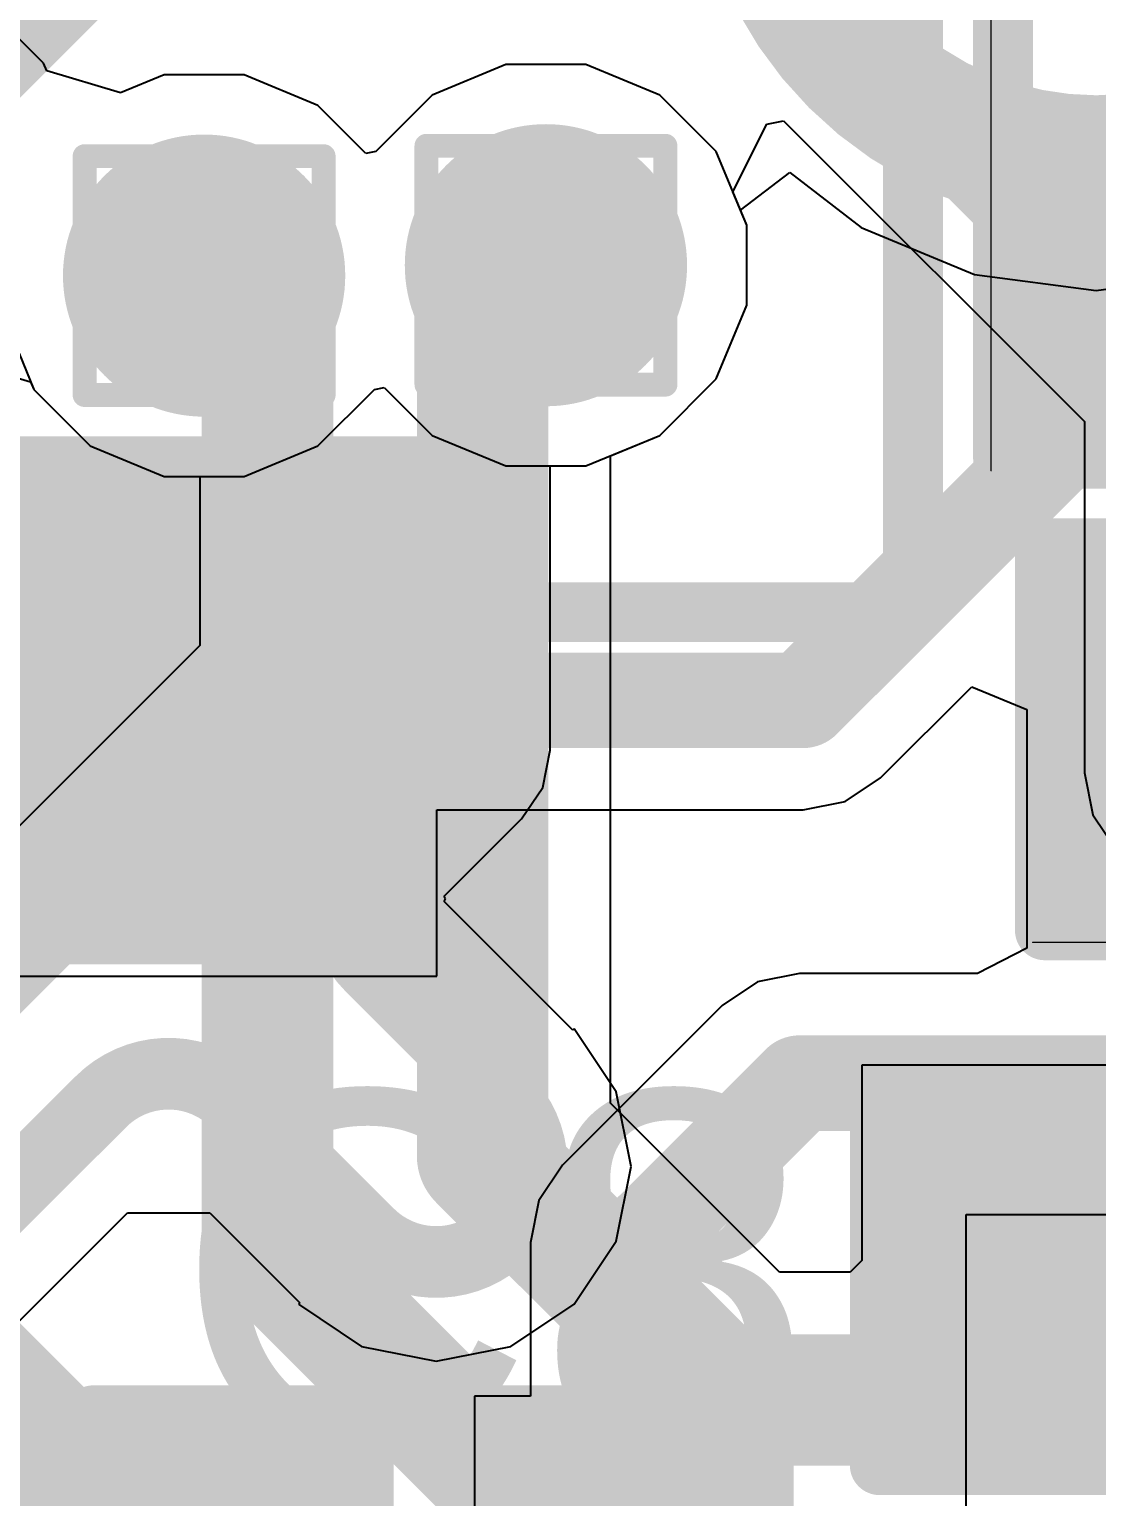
# Model space of a CAD drawing. Header units: inches. Extents: x -6 to 5433, y -4 to 5447.
# Drawn here: x 4.834 to 7.103, y 18.489 to 21.61 of the extents above; entities that cross this region are included whole.
import ezdxf

# ---------------------------------------------------------------- set-up
doc = ezdxf.new("R2010")
doc.units = ezdxf.units.IN
for name, color, linetype in [('Bottom Layer', 5, 'Continuous'), ('Bottom Overlay', 54, 'Continuous'), ('Bottom Paste', 16, 'Continuous'), ('Bottom Solder', 6, 'Continuous'), ('Drill Drawing', 1, 'Continuous'), ('Ground', 16, 'Continuous'), ('Power', 76, 'Continuous'), ('Top Layer', 1, 'Continuous'), ('Top Overlay', 2, 'Continuous'), ('Top Paste', 8, 'Continuous'), ('Top Solder', 216, 'Continuous'), ('Via Holes', 16, 'Continuous')]:
    doc.layers.add(name, color=color, linetype=linetype)
doc.styles.add('Arial', font='', dxfattribs={"height": 0.2})
doc.styles.get('Arial').set_extended_font_data('Arial')

# ---------------------------------------------------------------- blocks, each defined once
blk = doc.blocks.new('XL_1010RGBC_WS2812B_B_45')
at = {"layer": 'Bottom Layer'}
for points in [[(-0.65, 0.2), (-0.65, 0.65), (-0.2, 0.65), (-0.2, 0.2)], [(0.2, 0.2), (0.2, 0.65), (0.65, 0.65), (0.65, 0.2)], [(-0.65, -0.2), (-0.2, -0.2), (-0.2, -0.65), (-0.65, -0.65)], [(0.2, -0.2), (0.65, -0.2), (0.65, -0.65), (0.2, -0.65)]]:
    blk.add_hatch(color=5, dxfattribs=at).paths.add_polyline_path(points)
at = {"layer": 'Bottom Paste'}
for points in [[(-0.65, 0.2), (-0.65, 0.65), (-0.2, 0.65), (-0.2, 0.2)], [(0.2, 0.2), (0.2, 0.65), (0.65, 0.65), (0.65, 0.2)], [(-0.65, -0.2), (-0.2, -0.2), (-0.2, -0.65), (-0.65, -0.65)], [(0.2, -0.2), (0.65, -0.2), (0.65, -0.65), (0.2, -0.65)]]:
    blk.add_hatch(color=16, dxfattribs=at).paths.add_polyline_path(points)
at = {"layer": 'Bottom Solder'}
for points in [[(-0.7516, 0.0984), (-0.7516, 0.7516), (-0.0984, 0.7516), (-0.0984, 0.0984)], [(0.0984, 0.0984), (0.0984, 0.7516), (0.7516, 0.7516), (0.7516, 0.0984)], [(-0.7516, -0.0984), (-0.0984, -0.0984), (-0.0984, -0.7516), (-0.7516, -0.7516)], [(0.0984, -0.0984), (0.7516, -0.0984), (0.7516, -0.7516), (0.0984, -0.7516)]]:
    blk.add_hatch(color=6, dxfattribs=at).paths.add_polyline_path(points)
at = {"layer": 'Bottom Overlay'}
for points in [[(-0.7366, 0.7366, 0.127, 0.127, 0), (0.7366, 0.7366, 0.127, 0.127, 0)], [(1.016, -0.5588, 0.1, 0.1, 0), (1.016, -0.254, 0.1, 0.1, 0)], [(-0.9652, -0.5842, 0.1, 0.1, 0), (-0.9652, -0.2794, 0.1, 0.1, 0)], [(-0.9652, -0.2794, 0.1, 0.1, 0), (-0.8128, -0.4318, 0.1, 0.1, 0)], [(0.8636, -0.4064, 0.1, 0.1, 0), (1.1684, -0.4064, 0.1, 0.1, 0)], [(-0.9652, -0.5842, 0.1, 0.1, 0), (-0.8128, -0.4318, 0.1, 0.1, 0)], [(-0.7366, -0.7366, 0.127, 0.127, 0), (0.7366, -0.7366, 0.127, 0.127, 0)]]:
    blk.add_lwpolyline(points, format="xyseb", dxfattribs=at)
for points in [[(-0.7683, 0.7366, 0.0635, 0.0635, 1), (-0.7048, 0.7366, 0.0635, 0.0635, 1)], [(0.7048, 0.7366, 0.0635, 0.0635, 1), (0.7683, 0.7366, 0.0635, 0.0635, 1)], [(0.991, -0.254, 0.05, 0.05, 1), (1.041, -0.254, 0.05, 0.05, 1)], [(-0.9902, -0.2794, 0.05, 0.05, 1), (-0.9402, -0.2794, 0.05, 0.05, 1)], [(-0.9902, -0.2794, 0.05, 0.05, 1), (-0.9402, -0.2794, 0.05, 0.05, 1)], [(0.8386, -0.4064, 0.05, 0.05, 1), (0.8886, -0.4064, 0.05, 0.05, 1)], [(1.1434, -0.4064, 0.05, 0.05, 1), (1.1934, -0.4064, 0.05, 0.05, 1)], [(-0.8378, -0.4318, 0.05, 0.05, 1), (-0.7878, -0.4318, 0.05, 0.05, 1)], [(-0.8378, -0.4318, 0.05, 0.05, 1), (-0.7878, -0.4318, 0.05, 0.05, 1)], [(0.991, -0.5588, 0.05, 0.05, 1), (1.041, -0.5588, 0.05, 0.05, 1)], [(-0.9902, -0.5842, 0.05, 0.05, 1), (-0.9402, -0.5842, 0.05, 0.05, 1)], [(-0.9902, -0.5842, 0.05, 0.05, 1), (-0.9402, -0.5842, 0.05, 0.05, 1)], [(-0.7683, -0.7366, 0.0635, 0.0635, 1), (-0.7048, -0.7366, 0.0635, 0.0635, 1)], [(0.7048, -0.7366, 0.0635, 0.0635, 1), (0.7683, -0.7366, 0.0635, 0.0635, 1)]]:
    blk.add_lwpolyline(points, format="xyseb", close=True, dxfattribs=at)
blk = doc.blocks.new('R___0402_B_76')
at = {"layer": 'Bottom Layer'}
for points in [[(-0.2413, 0.3175), (-0.2413, -0.3175), (-0.6985, -0.3175), (-0.6985, 0.3175)], [(0.6985, 0.3175), (0.6985, -0.3175), (0.2413, -0.3175), (0.2413, 0.3175)]]:
    blk.add_hatch(color=5, dxfattribs=at).paths.add_polyline_path(points)
at = {"layer": 'Bottom Paste'}
for points in [[(-0.2413, 0.3175), (-0.2413, -0.3175), (-0.6985, -0.3175), (-0.6985, 0.3175)], [(0.6985, 0.3175), (0.6985, -0.3175), (0.2413, -0.3175), (0.2413, 0.3175)]]:
    blk.add_hatch(color=16, dxfattribs=at).paths.add_polyline_path(points)
at = {"layer": 'Bottom Solder'}
for points in [[(-0.1863, 0.3725), (-0.1863, -0.3725), (-0.7535, -0.3725), (-0.7535, 0.3725)], [(0.7535, 0.3725), (0.7535, -0.3725), (0.1863, -0.3725), (0.1863, 0.3725)]]:
    blk.add_hatch(color=6, dxfattribs=at).paths.add_polyline_path(points)
at = {"layer": 'Bottom Overlay'}
for points in [[(-0.7874, 0.4064, 0.127, 0.127, 0), (-0.7874, -0.4064, 0.127, 0.127, 0)], [(0.7874, 0.4064, 0.127, 0.127, 0), (-0.7874, 0.4064, 0.127, 0.127, 0)], [(0.7874, 0.4064, 0.127, 0.127, 0), (0.7874, -0.4064, 0.127, 0.127, 0)], [(0.8128, 0.4318, 0.00323, 0.00323, 0), (-0.8128, 0.4318, 0.00323, 0.00323, 0)], [(0.7874, -0.4064, 0.127, 0.127, 0), (-0.7874, -0.4064, 0.127, 0.127, 0)]]:
    blk.add_lwpolyline(points, format="xyseb", dxfattribs=at)
for points in [[(-0.8191, 0.4064, 0.0635, 0.0635, 1), (-0.7556, 0.4064, 0.0635, 0.0635, 1)], [(-0.8191, 0.4064, 0.0635, 0.0635, 1), (-0.7556, 0.4064, 0.0635, 0.0635, 1)], [(0.7556, 0.4064, 0.0635, 0.0635, 1), (0.8191, 0.4064, 0.0635, 0.0635, 1)], [(0.7556, 0.4064, 0.0635, 0.0635, 1), (0.8191, 0.4064, 0.0635, 0.0635, 1)], [(-0.8136, 0.4318, 0.00161, 0.00161, 1), (-0.812, 0.4318, 0.00161, 0.00161, 1)], [(0.812, 0.4318, 0.00161, 0.00161, 1), (0.8136, 0.4318, 0.00161, 0.00161, 1)], [(-0.8191, -0.4064, 0.0635, 0.0635, 1), (-0.7556, -0.4064, 0.0635, 0.0635, 1)], [(-0.8191, -0.4064, 0.0635, 0.0635, 1), (-0.7556, -0.4064, 0.0635, 0.0635, 1)], [(0.7556, -0.4064, 0.0635, 0.0635, 1), (0.8191, -0.4064, 0.0635, 0.0635, 1)], [(0.7556, -0.4064, 0.0635, 0.0635, 1), (0.8191, -0.4064, 0.0635, 0.0635, 1)]]:
    blk.add_lwpolyline(points, format="xyseb", close=True, dxfattribs=at)
blk = doc.blocks.new('R___0402_B_77')
at = {"layer": 'Bottom Layer'}
for points in [[(-0.2413, 0.3175), (-0.2413, -0.3175), (-0.6985, -0.3175), (-0.6985, 0.3175)], [(0.6985, 0.3175), (0.6985, -0.3175), (0.2413, -0.3175), (0.2413, 0.3175)]]:
    blk.add_hatch(color=5, dxfattribs=at).paths.add_polyline_path(points)
at = {"layer": 'Bottom Paste'}
for points in [[(-0.2413, 0.3175), (-0.2413, -0.3175), (-0.6985, -0.3175), (-0.6985, 0.3175)], [(0.6985, 0.3175), (0.6985, -0.3175), (0.2413, -0.3175), (0.2413, 0.3175)]]:
    blk.add_hatch(color=16, dxfattribs=at).paths.add_polyline_path(points)
at = {"layer": 'Bottom Solder'}
for points in [[(-0.1863, 0.3725), (-0.1863, -0.3725), (-0.7535, -0.3725), (-0.7535, 0.3725)], [(0.7535, 0.3725), (0.7535, -0.3725), (0.1863, -0.3725), (0.1863, 0.3725)]]:
    blk.add_hatch(color=6, dxfattribs=at).paths.add_polyline_path(points)
at = {"layer": 'Bottom Overlay'}
for points in [[(-0.7874, 0.4064, 0.127, 0.127, 0), (0.7874, 0.4064, 0.127, 0.127, 0)], [(-0.7874, 0.4064, 0.127, 0.127, 0), (-0.7874, -0.4064, 0.127, 0.127, 0)], [(0.7874, 0.4064, 0.127, 0.127, 0), (0.7874, -0.4064, 0.127, 0.127, 0)], [(-0.8128, 0.4318, 0.00323, 0.00323, 0), (0.8128, 0.4318, 0.00323, 0.00323, 0)], [(-0.7874, -0.4064, 0.127, 0.127, 0), (0.7874, -0.4064, 0.127, 0.127, 0)]]:
    blk.add_lwpolyline(points, format="xyseb", dxfattribs=at)
for points in [[(-0.8191, 0.4064, 0.0635, 0.0635, 1), (-0.7556, 0.4064, 0.0635, 0.0635, 1)], [(-0.8191, 0.4064, 0.0635, 0.0635, 1), (-0.7556, 0.4064, 0.0635, 0.0635, 1)], [(0.7556, 0.4064, 0.0635, 0.0635, 1), (0.8191, 0.4064, 0.0635, 0.0635, 1)], [(0.7556, 0.4064, 0.0635, 0.0635, 1), (0.8191, 0.4064, 0.0635, 0.0635, 1)], [(-0.8136, 0.4318, 0.00161, 0.00161, 1), (-0.812, 0.4318, 0.00161, 0.00161, 1)], [(0.812, 0.4318, 0.00161, 0.00161, 1), (0.8136, 0.4318, 0.00161, 0.00161, 1)], [(-0.8191, -0.4064, 0.0635, 0.0635, 1), (-0.7556, -0.4064, 0.0635, 0.0635, 1)], [(-0.8191, -0.4064, 0.0635, 0.0635, 1), (-0.7556, -0.4064, 0.0635, 0.0635, 1)], [(0.7556, -0.4064, 0.0635, 0.0635, 1), (0.8191, -0.4064, 0.0635, 0.0635, 1)], [(0.7556, -0.4064, 0.0635, 0.0635, 1), (0.8191, -0.4064, 0.0635, 0.0635, 1)]]:
    blk.add_lwpolyline(points, format="xyseb", close=True, dxfattribs=at)
blk = doc.blocks.new('S___23_B_108')
at = {"layer": 'Bottom Layer'}
blk.add_hatch(color=5, dxfattribs=at).paths.add_polyline_path([(-0.41, -0.54), (0.41, -0.54), (0.41, -1.46), (-0.41, -1.46)])
at = {"layer": 'Bottom Paste'}
blk.add_hatch(color=16, dxfattribs=at).paths.add_polyline_path([(-0.41, -0.54), (0.41, -0.54), (0.41, -1.46), (-0.41, -1.46)])
at = {"layer": 'Bottom Solder'}
blk.add_hatch(color=6, dxfattribs=at).paths.add_polyline_path([(-0.5116, -0.4384), (0.5116, -0.4384), (0.5116, -1.5616), (-0.5116, -1.5616)])
at = {"layer": 'Bottom Overlay'}
for points in [[(1.5494, -0.8128, 0.127, 0.127, 0), (1.5494, 0.5842, 0.127, 0.127, 0)], [(0.5588, -0.8128, 0.127, 0.127, 0), (1.5494, -0.8128, 0.127, 0.127, 0)]]:
    blk.add_lwpolyline(points, format="xyseb", dxfattribs=at)
for points in [[(0.5271, -0.8128, 0.0635, 0.0635, 1), (0.5905, -0.8128, 0.0635, 0.0635, 1)], [(1.5176, -0.8128, 0.0635, 0.0635, 1), (1.5812, -0.8128, 0.0635, 0.0635, 1)], [(1.5176, -0.8128, 0.0635, 0.0635, 1), (1.5812, -0.8128, 0.0635, 0.0635, 1)]]:
    blk.add_lwpolyline(points, format="xyseb", close=True, dxfattribs=at)
blk = doc.blocks.new('C___0402_219')
at = {"layer": 'Top Layer'}
for points in [[(-0.6985, -0.3175), (-0.6985, 0.3175), (-0.2413, 0.3175), (-0.2413, -0.3175)], [(0.2413, -0.3175), (0.2413, 0.3175), (0.6985, 0.3175), (0.6985, -0.3175)]]:
    blk.add_hatch(color=1, dxfattribs=at).paths.add_polyline_path(points)
at = {"layer": 'Top Paste'}
for points in [[(-0.6985, -0.3175), (-0.6985, 0.3175), (-0.2413, 0.3175), (-0.2413, -0.3175)], [(0.2413, -0.3175), (0.2413, 0.3175), (0.6985, 0.3175), (0.6985, -0.3175)]]:
    blk.add_hatch(color=8, dxfattribs=at).paths.add_polyline_path(points)
at = {"layer": 'Top Solder'}
for points in [[(-0.7585, -0.3775), (-0.7585, 0.3775), (-0.1813, 0.3775), (-0.1813, -0.3775)], [(0.1813, -0.3775), (0.1813, 0.3775), (0.7585, 0.3775), (0.7585, -0.3775)]]:
    blk.add_hatch(color=216, dxfattribs=at).paths.add_polyline_path(points)
at = {"layer": 'Top Overlay'}
for points in [[(-0.7874, 0.4064, 0.127, 0.127, 0), (-0.7874, -0.4064, 0.127, 0.127, 0)], [(-0.2794, 0.4064, 0.127, 0.127, 0), (-0.7874, 0.4064, 0.127, 0.127, 0)], [(0.7874, 0.4064, 0.127, 0.127, 0), (0.2794, 0.4064, 0.127, 0.127, 0)], [(0.7874, 0.4064, 0.127, 0.127, 0), (0.7874, -0.4064, 0.127, 0.127, 0)], [(-0.2794, -0.4064, 0.127, 0.127, 0), (-0.7874, -0.4064, 0.127, 0.127, 0)], [(0.7874, -0.4064, 0.127, 0.127, 0), (0.2794, -0.4064, 0.127, 0.127, 0)]]:
    blk.add_lwpolyline(points, format="xyseb", dxfattribs=at)
for points in [[(-0.8191, 0.4064, 0.0635, 0.0635, 1), (-0.7556, 0.4064, 0.0635, 0.0635, 1)], [(-0.8191, 0.4064, 0.0635, 0.0635, 1), (-0.7556, 0.4064, 0.0635, 0.0635, 1)], [(-0.3111, 0.4064, 0.0635, 0.0635, 1), (-0.2477, 0.4064, 0.0635, 0.0635, 1)], [(0.2477, 0.4064, 0.0635, 0.0635, 1), (0.3111, 0.4064, 0.0635, 0.0635, 1)], [(0.7556, 0.4064, 0.0635, 0.0635, 1), (0.8191, 0.4064, 0.0635, 0.0635, 1)], [(0.7556, 0.4064, 0.0635, 0.0635, 1), (0.8191, 0.4064, 0.0635, 0.0635, 1)], [(-0.8191, -0.4064, 0.0635, 0.0635, 1), (-0.7556, -0.4064, 0.0635, 0.0635, 1)], [(-0.8191, -0.4064, 0.0635, 0.0635, 1), (-0.7556, -0.4064, 0.0635, 0.0635, 1)], [(-0.3111, -0.4064, 0.0635, 0.0635, 1), (-0.2477, -0.4064, 0.0635, 0.0635, 1)], [(0.2477, -0.4064, 0.0635, 0.0635, 1), (0.3111, -0.4064, 0.0635, 0.0635, 1)], [(0.7556, -0.4064, 0.0635, 0.0635, 1), (0.8191, -0.4064, 0.0635, 0.0635, 1)], [(0.7556, -0.4064, 0.0635, 0.0635, 1), (0.8191, -0.4064, 0.0635, 0.0635, 1)]]:
    blk.add_lwpolyline(points, format="xyseb", close=True, dxfattribs=at)

msp = doc.modelspace()

# ---------------------------------------------------------------- hatches: boundary and pattern name
at = {"layer": 'Bottom Layer'}
h = msp.add_hatch(color=5, dxfattribs=at)
edge = h.paths.add_edge_path()
edge.add_arc((5.9324, 21.108), 0.3, 0, 360)
h = msp.add_hatch(color=5, dxfattribs=at)
edge = h.paths.add_edge_path()
edge.add_arc((5.2058, 21.0859), 0.3, 0, 360)
at = {"layer": 'Ground'}
h = msp.add_hatch(color=16, dxfattribs=at)
edge = h.paths.add_edge_path()
edge.add_arc((5.9324, 21.108), 0.3, 0, 360)
h = msp.add_hatch(color=16, dxfattribs=at)
edge = h.paths.add_edge_path()
edge.add_arc((5.2058, 21.0859), 0.3, 0, 360)
at = {"layer": 'Power'}
h = msp.add_hatch(color=76, dxfattribs=at)
edge = h.paths.add_edge_path()
edge.add_arc((5.9324, 21.108), 0.3, 0, 360)
h = msp.add_hatch(color=76, dxfattribs=at)
edge = h.paths.add_edge_path()
edge.add_arc((5.2058, 21.0859), 0.3, 0, 360)
at = {"layer": 'Top Layer'}
h = msp.add_hatch(color=1, dxfattribs=at)
edge = h.paths.add_edge_path()
edge.add_arc((5.9324, 21.108), 0.3, 0, 360)
h = msp.add_hatch(color=1, dxfattribs=at)
edge = h.paths.add_edge_path()
edge.add_arc((5.2058, 21.0859), 0.3, 0, 360)
at = {"layer": 'Via Holes'}
h = msp.add_hatch(color=7, dxfattribs=at)
edge = h.paths.add_edge_path()
edge.add_arc((5.9324, 21.108), 0.15, 0, 360)
h = msp.add_hatch(color=7, dxfattribs=at)
edge = h.paths.add_edge_path()
edge.add_arc((5.2058, 21.0859), 0.15, 0, 360)

# ---------------------------------------------------------------- linework, layer by layer
at = {"layer": 'Bottom Layer'}
for p, q in [((6.6438, 20.0178), (6.8374, 20.2114)), ((6.8374, 20.2114), (6.9548, 20.1628)), ((6.9548, 20.1628), (6.9548, 19.6552)), ((6.5682, 19.9673), (6.6438, 20.0178)), ((5.7002, 19.5956), (5.7002, 19.9495)), ((5.7002, 19.9495), (6.479, 19.9495)), ((6.479, 19.9495), (6.5682, 19.9673)), ((6.9548, 19.6552), (6.85, 19.6016)), ((6.4715, 19.6016), (6.3823, 19.5838)), ((6.85, 19.6016), (6.4715, 19.6016)), ((4.64, 19.5956), (5.7002, 19.5956)), ((6.3823, 19.5838), (6.3067, 19.5333)), ((6.3067, 19.5333), (5.9676, 19.1942)), ((5.9676, 19.1942), (5.917, 19.1186)), ((5.917, 19.1186), (5.8993, 19.0294)), ((6.8257, 12.3476), (6.8257, 19.089)), ((6.8257, 19.089), (9.5613, 19.089)), ((5.8993, 19.0294), (5.8993, 18.7026)), ((5.8993, 18.7026), (5.7804, 18.7026)), ((5.7804, 18.7026), (5.7804, 17.9986))]:
    msp.add_line(p, q, dxfattribs=at)
for points in [[(6.479, 20.1826, 0.2032, 0.2032, 0), (7.3104, 21.014, 0.2032, 0.2032, 0)], [(5.1632, 20.1826, 0.2032, 0.2032, 0), (6.479, 20.1826, 0.2032, 0.2032, 0)], [(6.1324, 19.0294, 0.2032, 0.2032, 0), (6.4715, 19.3685, 0.2032, 0.2032, 0)], [(6.4715, 19.3685, 0.2032, 0.2032, 0), (7.9627, 19.3685, 0.2032, 0.2032, 0)], [(6.1324, 18.3506, 0.2032, 0.2032, 0), (6.1324, 19.0294, 0.2032, 0.2032, 0)]]:
    msp.add_lwpolyline(points, format="xyseb", dxfattribs=at)
for points in [[(5.1124, 20.1826, 0.1016, 0.1016, 1), (5.214, 20.1826, 0.1016, 0.1016, 1)], [(6.4282, 20.1826, 0.1016, 0.1016, 1), (6.5298, 20.1826, 0.1016, 0.1016, 1)], [(6.4282, 20.1826, 0.1016, 0.1016, 1), (6.5298, 20.1826, 0.1016, 0.1016, 1)], [(6.4207, 19.3685, 0.1016, 0.1016, 1), (6.5223, 19.3685, 0.1016, 0.1016, 1)], [(6.4207, 19.3685, 0.1016, 0.1016, 1), (6.5223, 19.3685, 0.1016, 0.1016, 1)], [(6.0816, 19.0294, 0.1016, 0.1016, 1), (6.1832, 19.0294, 0.1016, 0.1016, 1)], [(6.0816, 19.0294, 0.1016, 0.1016, 1), (6.1832, 19.0294, 0.1016, 0.1016, 1)]]:
    msp.add_lwpolyline(points, format="xyseb", close=True, dxfattribs=at)
at = {"layer": 'Drill Drawing'}
for points in [[(5.6784, 21.362, 0.0508, 0.0508, 0), (6.1864, 21.362, 0.0508, 0.0508, 0)], [(5.6784, 20.854, 0.0508, 0.0508, 0), (5.6784, 21.362, 0.0508, 0.0508, 0)], [(6.1864, 20.854, 0.0508, 0.0508, 0), (6.1864, 21.362, 0.0508, 0.0508, 0)], [(4.9518, 21.3399, 0.0508, 0.0508, 0), (5.4598, 21.3399, 0.0508, 0.0508, 0)], [(4.9518, 20.8319, 0.0508, 0.0508, 0), (4.9518, 21.3399, 0.0508, 0.0508, 0)], [(5.4598, 20.8319, 0.0508, 0.0508, 0), (5.4598, 21.3399, 0.0508, 0.0508, 0)], [(5.78, 21.2604, 0.0508, 0.0508, 0), (6.0848, 21.2604, 0.0508, 0.0508, 0)], [(5.78, 20.9556, 0.0508, 0.0508, 0), (5.78, 21.2604, 0.0508, 0.0508, 0)], [(6.0848, 20.9556, 0.0508, 0.0508, 0), (6.0848, 21.2604, 0.0508, 0.0508, 0)], [(5.0534, 21.2383, 0.0508, 0.0508, 0), (5.3582, 21.2383, 0.0508, 0.0508, 0)], [(5.0534, 20.9335, 0.0508, 0.0508, 0), (5.0534, 21.2383, 0.0508, 0.0508, 0)], [(5.3582, 20.9335, 0.0508, 0.0508, 0), (5.3582, 21.2383, 0.0508, 0.0508, 0)], [(5.78, 20.9556, 0.0508, 0.0508, 0), (6.0848, 20.9556, 0.0508, 0.0508, 0)], [(5.0534, 20.9335, 0.0508, 0.0508, 0), (5.3582, 20.9335, 0.0508, 0.0508, 0)], [(5.6784, 20.854, 0.0508, 0.0508, 0), (6.1864, 20.854, 0.0508, 0.0508, 0)], [(4.9518, 20.8319, 0.0508, 0.0508, 0), (5.4598, 20.8319, 0.0508, 0.0508, 0)]]:
    msp.add_lwpolyline(points, format="xyseb", dxfattribs=at)
for points in [[(5.6657, 21.362, 0.0254, 0.0254, 1), (5.6911, 21.362, 0.0254, 0.0254, 1)], [(5.6657, 21.362, 0.0254, 0.0254, 1), (5.6911, 21.362, 0.0254, 0.0254, 1)], [(6.1737, 21.362, 0.0254, 0.0254, 1), (6.1991, 21.362, 0.0254, 0.0254, 1)], [(6.1737, 21.362, 0.0254, 0.0254, 1), (6.1991, 21.362, 0.0254, 0.0254, 1)], [(4.9391, 21.3399, 0.0254, 0.0254, 1), (4.9645, 21.3399, 0.0254, 0.0254, 1)], [(4.9391, 21.3399, 0.0254, 0.0254, 1), (4.9645, 21.3399, 0.0254, 0.0254, 1)], [(5.4471, 21.3399, 0.0254, 0.0254, 1), (5.4725, 21.3399, 0.0254, 0.0254, 1)], [(5.4471, 21.3399, 0.0254, 0.0254, 1), (5.4725, 21.3399, 0.0254, 0.0254, 1)], [(5.7673, 21.2604, 0.0254, 0.0254, 1), (5.7927, 21.2604, 0.0254, 0.0254, 1)], [(5.7673, 21.2604, 0.0254, 0.0254, 1), (5.7927, 21.2604, 0.0254, 0.0254, 1)], [(6.0721, 21.2604, 0.0254, 0.0254, 1), (6.0975, 21.2604, 0.0254, 0.0254, 1)], [(6.0721, 21.2604, 0.0254, 0.0254, 1), (6.0975, 21.2604, 0.0254, 0.0254, 1)], [(5.0407, 21.2383, 0.0254, 0.0254, 1), (5.0661, 21.2383, 0.0254, 0.0254, 1)], [(5.0407, 21.2383, 0.0254, 0.0254, 1), (5.0661, 21.2383, 0.0254, 0.0254, 1)], [(5.3455, 21.2383, 0.0254, 0.0254, 1), (5.3709, 21.2383, 0.0254, 0.0254, 1)], [(5.3455, 21.2383, 0.0254, 0.0254, 1), (5.3709, 21.2383, 0.0254, 0.0254, 1)], [(5.7673, 20.9556, 0.0254, 0.0254, 1), (5.7927, 20.9556, 0.0254, 0.0254, 1)], [(5.7673, 20.9556, 0.0254, 0.0254, 1), (5.7927, 20.9556, 0.0254, 0.0254, 1)], [(6.0721, 20.9556, 0.0254, 0.0254, 1), (6.0975, 20.9556, 0.0254, 0.0254, 1)], [(6.0721, 20.9556, 0.0254, 0.0254, 1), (6.0975, 20.9556, 0.0254, 0.0254, 1)], [(5.0407, 20.9335, 0.0254, 0.0254, 1), (5.0661, 20.9335, 0.0254, 0.0254, 1)], [(5.0407, 20.9335, 0.0254, 0.0254, 1), (5.0661, 20.9335, 0.0254, 0.0254, 1)], [(5.3455, 20.9335, 0.0254, 0.0254, 1), (5.3709, 20.9335, 0.0254, 0.0254, 1)], [(5.3455, 20.9335, 0.0254, 0.0254, 1), (5.3709, 20.9335, 0.0254, 0.0254, 1)], [(5.6657, 20.854, 0.0254, 0.0254, 1), (5.6911, 20.854, 0.0254, 0.0254, 1)], [(5.6657, 20.854, 0.0254, 0.0254, 1), (5.6911, 20.854, 0.0254, 0.0254, 1)], [(6.1737, 20.854, 0.0254, 0.0254, 1), (6.1991, 20.854, 0.0254, 0.0254, 1)], [(6.1737, 20.854, 0.0254, 0.0254, 1), (6.1991, 20.854, 0.0254, 0.0254, 1)], [(4.9391, 20.8319, 0.0254, 0.0254, 1), (4.9645, 20.8319, 0.0254, 0.0254, 1)], [(4.9391, 20.8319, 0.0254, 0.0254, 1), (4.9645, 20.8319, 0.0254, 0.0254, 1)], [(5.4471, 20.8319, 0.0254, 0.0254, 1), (5.4725, 20.8319, 0.0254, 0.0254, 1)], [(5.4471, 20.8319, 0.0254, 0.0254, 1), (5.4725, 20.8319, 0.0254, 0.0254, 1)]]:
    msp.add_lwpolyline(points, format="xyseb", close=True, dxfattribs=at)
at = {"layer": 'Ground'}
for p, q in [((6.3299, 21.2643), (6.4021, 21.4082)), ((6.4021, 21.4082), (6.4374, 21.4152)), ((6.4374, 21.4152), (7.0773, 20.7754)), ((6.3594, 21.193), (6.3299, 21.2643)), ((6.3594, 21.0231), (6.3594, 21.193)), ((6.2944, 20.8662), (6.3594, 21.0231)), ((4.8123, 20.9201), (4.8438, 20.844)), ((6.1743, 20.7461), (6.2944, 20.8662)), ((4.8438, 20.844), (4.9639, 20.7239)), ((7.0773, 20.7754), (7.0773, 20.0281)), ((4.9639, 20.7239), (5.1208, 20.6589)), ((6.0174, 20.681), (6.1743, 20.7461)), ((5.9414, 20.0767), (5.9414, 20.681)), ((5.9414, 20.681), (6.0174, 20.681)), ((5.1208, 20.6589), (5.1968, 20.6589)), ((5.1968, 20.6589), (5.1968, 20.2993)), ((5.1968, 20.2993), (4.4252, 19.5276)), ((5.9256, 19.9974), (5.9414, 20.0767)), ((5.9414, 20.0767), (5.9414, 20.0767)), ((7.0773, 20.0281), (7.095, 19.9389)), ((5.8807, 19.9302), (5.9256, 19.9974)), ((5.7164, 19.7658), (5.8807, 19.9302)), ((5.8807, 19.9302), (5.8807, 19.9302)), ((7.095, 19.9389), (7.1456, 19.8633)), ((5.7187, 19.7601), (5.7164, 19.7658)), ((5.7164, 19.7544), (5.7187, 19.7601)), ((5.9894, 19.4814), (5.7164, 19.7544)), ((5.9922, 19.4842), (5.9894, 19.4814)), ((5.9894, 19.4814), (5.9894, 19.4814)), ((6.082, 19.3497), (5.9922, 19.4842)), ((6.1136, 19.1912), (6.082, 19.3497)), ((6.082, 19.0326), (6.1136, 19.1912)), ((4.7942, 18.8437), (5.0428, 19.0923)), ((5.0428, 19.0923), (5.2177, 19.0923)), ((5.2177, 19.0923), (5.409, 18.901)), ((5.9922, 18.8982), (6.082, 19.0326)), ((5.409, 18.901), (5.4062, 18.8982)), ((5.4062, 18.8982), (5.5406, 18.8083)), ((5.409, 18.901), (5.409, 18.901)), ((5.8578, 18.8083), (5.9922, 18.8982)), ((5.5406, 18.8083), (5.6992, 18.7768)), ((5.6992, 18.7768), (5.8578, 18.8083))]:
    msp.add_line(p, q, dxfattribs=at)
for points in [[(4.5025, 21.2956, 0.2032, 0.2032, 0), (4.9321, 21.7252, 0.2032, 0.2032, 0)], [(6.4571, 21.7252, 0.2032, 0.2032, 0), (7.3104, 20.8719, 0.2032, 0.2032, 0)], [(5.2058, 21.0859, 0.1524, 0.1524, 0), (5.404, 20.8877, 0.1524, 0.1524, 0)], [(5.7342, 20.9098, 0.1524, 0.1524, 0), (5.9324, 21.108, 0.1524, 0.1524, 0)], [(5.7342, 20.3073, 0.1524, 0.1524, 0), (5.7342, 20.9098, 0.1524, 0.1524, 0)], [(5.404, 20.2135, 0.1524, 0.1524, 0), (5.404, 20.8877, 0.1524, 0.1524, 0)], [(5.7342, 20.0767, 0.1524, 0.1524, 0), (5.7342, 20.3073, 0.1524, 0.1524, 0)], [(4.511, 19.3204, 0.1524, 0.1524, 0), (5.404, 20.2135, 0.1524, 0.1524, 0)], [(5.5613, 19.9038, 0.1524, 0.1524, 0), (5.7342, 20.0767, 0.1524, 0.1524, 0)], [(5.5613, 19.6164, 0.1524, 0.1524, -0.414211), (5.5613, 19.9038, 0.1524, 0.1524, 0)], [(5.5613, 19.6164, 0.1524, 0.1524, 0), (5.8429, 19.3349, 0.1524, 0.1524, 0)], [(4.9866, 19.329, 0.1524, 0.1524, -0.414219), (5.2739, 19.329, 0.1524, 0.1524, 0)], [(5.8429, 19.3349, 0.1524, 0.1524, -0.414214), (5.8429, 19.0475, 0.1524, 0.1524, 0)], [(4.6477, 18.9902, 0.1524, 0.1524, 0), (4.9866, 19.329, 0.1524, 0.1524, 0)], [(5.2739, 19.329, 0.1524, 0.1524, 0), (5.5555, 19.0475, 0.1524, 0.1524, 0)], [(5.8429, 19.0475, 0.1524, 0.1524, -0.414219), (5.5555, 19.0475, 0.1524, 0.1524, 0)], [(5.8429, 19.0475, 0.1524, 0.1524, 0), (5.8429, 19.0475, 0.1524, 0.1524, 0)]]:
    msp.add_lwpolyline(points, format="xyseb", dxfattribs=at)
for points in [[(5.1677, 21.0859, 0.0762, 0.0762, 1), (5.2439, 21.0859, 0.0762, 0.0762, 1)], [(5.8943, 21.108, 0.0762, 0.0762, 1), (5.9705, 21.108, 0.0762, 0.0762, 1)], [(5.6961, 20.9098, 0.0762, 0.0762, 1), (5.7723, 20.9098, 0.0762, 0.0762, 1)], [(5.6961, 20.9098, 0.0762, 0.0762, 1), (5.7723, 20.9098, 0.0762, 0.0762, 1)], [(5.3659, 20.8877, 0.0762, 0.0762, 1), (5.4421, 20.8877, 0.0762, 0.0762, 1)], [(5.3659, 20.8877, 0.0762, 0.0762, 1), (5.4421, 20.8877, 0.0762, 0.0762, 1)], [(5.6961, 20.3073, 0.0762, 0.0762, 1), (5.7723, 20.3073, 0.0762, 0.0762, 1)], [(5.6961, 20.3073, 0.0762, 0.0762, 1), (5.7723, 20.3073, 0.0762, 0.0762, 1)], [(5.3659, 20.2135, 0.0762, 0.0762, 1), (5.4421, 20.2135, 0.0762, 0.0762, 1)], [(5.3659, 20.2135, 0.0762, 0.0762, 1), (5.4421, 20.2135, 0.0762, 0.0762, 1)], [(5.6961, 20.0767, 0.0762, 0.0762, 1), (5.7723, 20.0767, 0.0762, 0.0762, 1)], [(5.6961, 20.0767, 0.0762, 0.0762, 1), (5.7723, 20.0767, 0.0762, 0.0762, 1)], [(5.5232, 19.9038, 0.0762, 0.0762, 1), (5.5994, 19.9038, 0.0762, 0.0762, 1)], [(5.5232, 19.9038, 0.0762, 0.0762, 1), (5.5994, 19.9038, 0.0762, 0.0762, 1)], [(5.5232, 19.6164, 0.0762, 0.0762, 1), (5.5994, 19.6164, 0.0762, 0.0762, 1)], [(5.5232, 19.6164, 0.0762, 0.0762, 1), (5.5994, 19.6164, 0.0762, 0.0762, 1)], [(5.8048, 19.3349, 0.0762, 0.0762, 1), (5.881, 19.3349, 0.0762, 0.0762, 1)], [(5.8048, 19.3349, 0.0762, 0.0762, 1), (5.881, 19.3349, 0.0762, 0.0762, 1)], [(4.9485, 19.329, 0.0762, 0.0762, 1), (5.0247, 19.329, 0.0762, 0.0762, 1)], [(4.9485, 19.329, 0.0762, 0.0762, 1), (5.0247, 19.329, 0.0762, 0.0762, 1)], [(5.2358, 19.329, 0.0762, 0.0762, 1), (5.312, 19.329, 0.0762, 0.0762, 1)], [(5.2358, 19.329, 0.0762, 0.0762, 1), (5.312, 19.329, 0.0762, 0.0762, 1)], [(5.5174, 19.0475, 0.0762, 0.0762, 1), (5.5936, 19.0475, 0.0762, 0.0762, 1)], [(5.5174, 19.0475, 0.0762, 0.0762, 1), (5.5936, 19.0475, 0.0762, 0.0762, 1)], [(5.8048, 19.0475, 0.0762, 0.0762, 1), (5.881, 19.0475, 0.0762, 0.0762, 1)], [(5.8048, 19.0475, 0.0762, 0.0762, 1), (5.881, 19.0475, 0.0762, 0.0762, 1)], [(5.8048, 19.0475, 0.0762, 0.0762, 1), (5.881, 19.0475, 0.0762, 0.0762, 1)], [(5.8048, 19.0475, 0.0762, 0.0762, 1), (5.881, 19.0475, 0.0762, 0.0762, 1)]]:
    msp.add_lwpolyline(points, format="xyseb", close=True, dxfattribs=at)
at = {"layer": 'Power'}
for p, q in [((4.8645, 21.5375), (4.7444, 21.6576)), ((4.8713, 21.5212), (4.8645, 21.5375)), ((5.8475, 21.535), (5.6906, 21.47)), ((6.0174, 21.535), (5.8475, 21.535)), ((6.1743, 21.47), (6.0174, 21.535)), ((5.0281, 21.4745), (4.8713, 21.5212)), ((5.1208, 21.5129), (5.0281, 21.4745)), ((5.2907, 21.5129), (5.1208, 21.5129)), ((5.4477, 21.4479), (5.2907, 21.5129)), ((5.5497, 21.3458), (5.4477, 21.4479)), ((5.6906, 21.47), (5.5705, 21.3499)), ((6.2944, 21.3499), (6.1743, 21.47)), ((5.5705, 21.3499), (5.5497, 21.3458)), ((6.3594, 21.193), (6.2944, 21.3499)), ((6.3594, 21.0231), (6.3594, 21.193)), ((6.2944, 20.8662), (6.3594, 21.0231)), ((4.6802, 20.907), (4.837, 20.8603)), ((4.837, 20.8603), (4.8438, 20.844)), ((5.5678, 20.844), (5.5885, 20.8481)), ((5.5885, 20.8481), (5.6906, 20.7461)), ((6.1743, 20.7461), (6.2944, 20.8662)), ((4.8438, 20.844), (4.9639, 20.7239)), ((5.4477, 20.7239), (5.5678, 20.844)), ((4.9639, 20.7239), (5.1208, 20.6589)), ((5.2907, 20.6589), (5.4477, 20.7239)), ((5.6906, 20.7461), (5.8475, 20.681)), ((6.0174, 20.681), (6.1743, 20.7461)), ((5.8475, 20.681), (6.0174, 20.681)), ((5.1208, 20.6589), (5.2907, 20.6589))]:
    msp.add_line(p, q, dxfattribs=at)
at = {"layer": 'Top Layer'}
for p, q in [((6.3462, 21.225), (6.4505, 21.3051)), ((6.4505, 21.3051), (6.6027, 21.1883)), ((6.3594, 21.193), (6.3462, 21.225)), ((6.3594, 21.0231), (6.3594, 21.193)), ((6.6027, 21.1883), (6.8436, 21.0885)), ((6.8436, 21.0885), (7.1022, 21.0544)), ((7.1022, 21.0544), (7.3608, 21.0885)), ((6.2944, 20.8662), (6.3594, 21.0231)), ((6.1743, 20.7461), (6.2944, 20.8662)), ((6.0696, 20.7027), (6.1743, 20.7461)), ((6.0696, 19.326), (6.0696, 20.7027)), ((7.315, 19.4066), (6.6038, 19.4066)), ((6.6038, 19.4066), (6.6038, 18.9911)), ((6.429, 18.9667), (6.0696, 19.326)), ((6.6038, 18.9911), (6.5794, 18.9667)), ((6.5794, 18.9667), (6.429, 18.9667))]:
    msp.add_line(p, q, dxfattribs=at)
for points in [[(7.8261, 22.0536, 0.2794, 0.2794, -1), (6.3783, 22.0536, 0.2794, 0.2794, 0)], [(5.2058, 20.9992, 0.2794, 0.2794, 0), (5.2058, 21.0859, 0.2794, 0.2794, 0)], [(5.9324, 21.0213, 0.2794, 0.2794, 0), (5.9324, 21.108, 0.2794, 0.2794, 0)], [(5.7977, 20.8866, 0.2794, 0.2794, 0), (5.9324, 21.0213, 0.2794, 0.2794, 0)], [(5.2058, 20.9992, 0.2794, 0.2794, 0), (5.3405, 20.8644, 0.2794, 0.2794, 0)], [(5.3405, 19.024, 0.2794, 0.2794, 0), (5.3405, 20.8644, 0.2794, 0.2794, 0)], [(5.7977, 19.2134, 0.2794, 0.2794, 0), (5.7977, 20.8866, 0.2794, 0.2794, 0)], [(5.7977, 19.2134, 0.2794, 0.2794, 0), (6.3164, 18.6947, 0.2794, 0.2794, 0)], [(5.3405, 19.024, 0.2794, 0.2794, 0), (6.127, 18.2375, 0.2794, 0.2794, 0)], [(6.692, 18.6947, 0.2794, 0.2794, 0), (6.9594, 18.9621, 0.2794, 0.2794, 0)], [(4.6919, 18.7831, 0.2794, 0.2794, 0), (5.1492, 18.3258, 0.2794, 0.2794, 0)], [(6.3164, 18.6947, 0.2794, 0.2794, 0), (6.692, 18.6947, 0.2794, 0.2794, 0)]]:
    msp.add_lwpolyline(points, format="xyseb", dxfattribs=at)
for points in [[(5.1359, 21.0859, 0.1397, 0.1397, 1), (5.2756, 21.0859, 0.1397, 0.1397, 1)], [(5.8626, 21.108, 0.1397, 0.1397, 1), (6.0023, 21.108, 0.1397, 0.1397, 1)], [(5.8626, 21.0213, 0.1397, 0.1397, 1), (6.0023, 21.0213, 0.1397, 0.1397, 1)], [(5.8626, 21.0213, 0.1397, 0.1397, 1), (6.0023, 21.0213, 0.1397, 0.1397, 1)], [(5.1359, 20.9992, 0.1397, 0.1397, 1), (5.2756, 20.9992, 0.1397, 0.1397, 1)], [(5.1359, 20.9992, 0.1397, 0.1397, 1), (5.2756, 20.9992, 0.1397, 0.1397, 1)], [(5.2707, 20.8644, 0.1397, 0.1397, 1), (5.4104, 20.8644, 0.1397, 0.1397, 1)], [(5.2707, 20.8644, 0.1397, 0.1397, 1), (5.4104, 20.8644, 0.1397, 0.1397, 1)], [(5.7279, 20.8866, 0.1397, 0.1397, 1), (5.8676, 20.8866, 0.1397, 0.1397, 1)], [(5.7279, 20.8866, 0.1397, 0.1397, 1), (5.8676, 20.8866, 0.1397, 0.1397, 1)], [(5.7279, 19.2134, 0.1397, 0.1397, 1), (5.8676, 19.2134, 0.1397, 0.1397, 1)], [(5.7279, 19.2134, 0.1397, 0.1397, 1), (5.8676, 19.2134, 0.1397, 0.1397, 1)], [(5.2707, 19.024, 0.1397, 0.1397, 1), (5.4104, 19.024, 0.1397, 0.1397, 1)], [(5.2707, 19.024, 0.1397, 0.1397, 1), (5.4104, 19.024, 0.1397, 0.1397, 1)], [(6.8895, 18.9621, 0.1397, 0.1397, 1), (7.0292, 18.9621, 0.1397, 0.1397, 1)], [(6.2465, 18.6947, 0.1397, 0.1397, 1), (6.3862, 18.6947, 0.1397, 0.1397, 1)], [(6.2465, 18.6947, 0.1397, 0.1397, 1), (6.3862, 18.6947, 0.1397, 0.1397, 1)], [(6.6221, 18.6947, 0.1397, 0.1397, 1), (6.7618, 18.6947, 0.1397, 0.1397, 1)], [(6.6221, 18.6947, 0.1397, 0.1397, 1), (6.7618, 18.6947, 0.1397, 0.1397, 1)]]:
    msp.add_lwpolyline(points, format="xyseb", close=True, dxfattribs=at)

# ---------------------------------------------------------------- block references
for name, p in [('S___23_B_108', (5.1632, 21.1826)), ('XL_1010RGBC_WS2812B_B_45', (5.7074, 17.9256))]:
    msp.add_blockref(name, p)
for name, p, rotation in [('R___0402_B_77', (7.3104, 21.4839), 90), ('R___0402_B_76', (7.7803, 20.0997), 180), ('C___0402_219', (7.4293, 18.9621), 180)]:
    msp.add_blockref(name, p, dxfattribs=dict(rotation=rotation))

# ---------------------------------------------------------------- texts
at = {"layer": 'Top Overlay', "style": 'Arial'}
msp.add_text('C8', height=0.762, dxfattribs=at).set_placement((5.1413, 18.5887))

doc.saveas('drawing.dxf')
